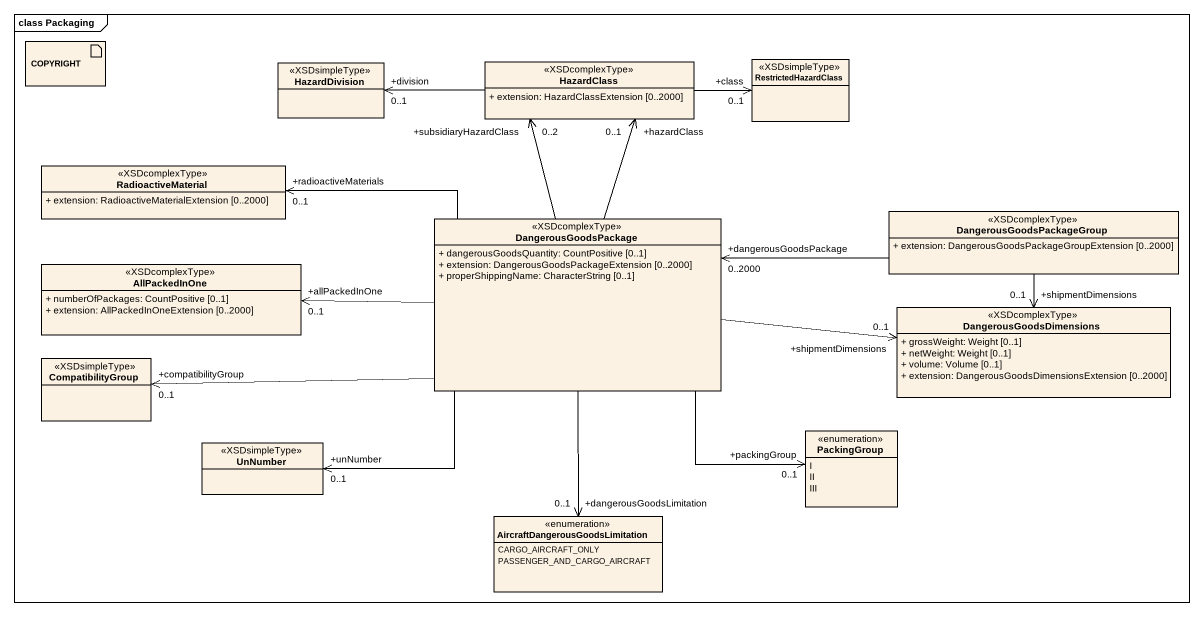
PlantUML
@startuml
mainframe class Packaging
allowmixing
hide circle
hide empty members
skinparam classAttributeIconSize 0
artifact COPYRIGHT #FCF2E3
class HazardDivision <<XSDsimpleType>>
class HazardClass <<XSDcomplexType>> {
  + extension: HazardClassExtension [0..2000]
}
class RestrictedHazardClass <<XSDsimpleType>>
class RadioactiveMaterial <<XSDcomplexType>> {
  + extension: RadioactiveMaterialExtension [0..2000]
}
class DangerousGoodsPackageGroup <<XSDcomplexType>> {
  + extension: DangerousGoodsPackageGroupExtension [0..2000]
}
class DangerousGoodsPackage <<XSDcomplexType>> {
  + dangerousGoodsQuantity: CountPositive [0..1]
  + extension: DangerousGoodsPackageExtension [0..2000]
  + properShippingName: CharacterString [0..1]
}
class AllPackedInOne <<XSDcomplexType>> {
  + numberOfPackages: CountPositive [0..1]
  + extension: AllPackedInOneExtension [0..2000]
}
class DangerousGoodsDimensions <<XSDcomplexType>> {
  + grossWeight: Weight [0..1]
  + netWeight: Weight [0..1]
  + volume: Volume [0..1]
  + extension: DangerousGoodsDimensionsExtension [0..2000]
}
class CompatibilityGroup <<XSDsimpleType>>
class UnNumber <<XSDsimpleType>>
enum PackingGroup {
  I
  II
  III
}
enum "AircraftDangerousGoodsLimitation" as AircraftDangerousGoodsLimita {
  CARGO_AIRCRAFT_ONLY
  PASSENGER_AND_CARGO_AIRCRAFT
}
HazardClass -left-> "+division\n0..1" HazardDivision
HazardClass -right-> "+class\n0..1" RestrictedHazardClass
DangerousGoodsPackageGroup -left-> "+dangerousGoodsPackage\n0..2000" DangerousGoodsPackage
DangerousGoodsPackageGroup --> "+shipmentDimensions\n0..1" DangerousGoodsDimensions
DangerousGoodsPackage -up-> "+hazardClass\n0..1" HazardClass
DangerousGoodsPackage -up-> "+subsidiaryHazardClass\n0..2" HazardClass
DangerousGoodsPackage -left-> "+radioactiveMaterials\n0..1" RadioactiveMaterial
DangerousGoodsPackage -left-> "+allPackedInOne\n0..1" AllPackedInOne
DangerousGoodsPackage -right-> "+shipmentDimensions\n0..1" DangerousGoodsDimensions
DangerousGoodsPackage -left-> "+compatibilityGroup\n0..1" CompatibilityGroup
DangerousGoodsPackage -left-> "+unNumber\n0..1" UnNumber
DangerousGoodsPackage -right-> "+packingGroup\n0..1" PackingGroup
DangerousGoodsPackage --> "+dangerousGoodsLimitation\n0..1" AircraftDangerousGoodsLimita
@enduml
